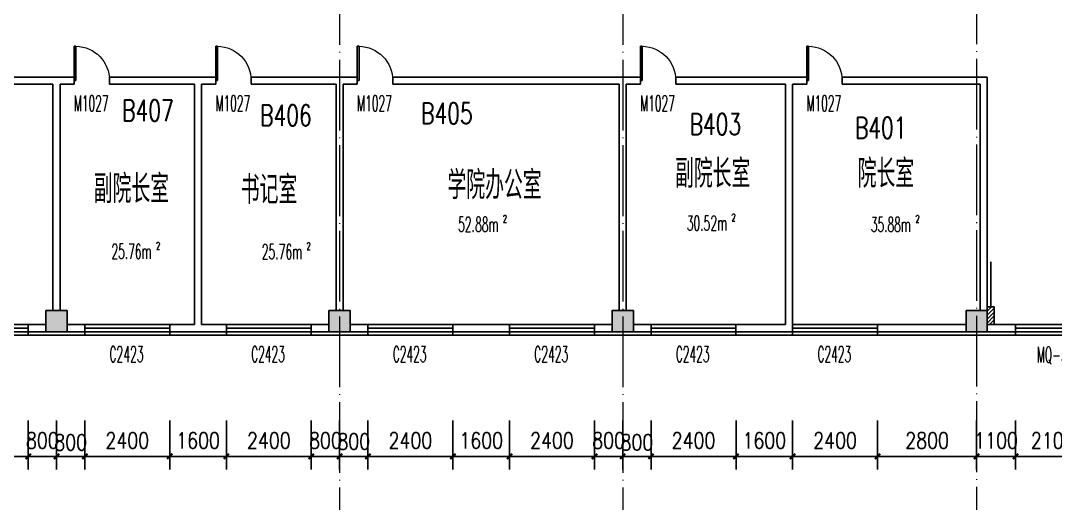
# Model space of a CAD drawing. Extents: x 1417642 to 3570900, y 124798 to 1191112.
# Drawn here: x 1547999 to 1577234, y 302065 to 315712 of the extents above; entities that cross this region are included whole.
import ezdxf

# ---------------------------------------------------------------- set-up
doc = ezdxf.new("R2010")
doc.units = 0
doc.header["$LTSCALE"] = 1000
doc.header["$MEASUREMENT"] = 0
doc.linetypes.add('DOTE', pattern=[2.42, 2, -0.2, 0.02, -0.2])
doc.layers.get('0').update_dxf_attribs({"linetype": 'CONTINUOUS'})
doc.layers.get('Defpoints').update_dxf_attribs({"linetype": 'CONTINUOUS'})
for name, color, linetype in [('colu', 2, 'CONTINUOUS'), ('COLUMN', 9, 'CONTINUOUS'), ('DOTE', 1, 'DOTE'), ('PUB_DIM', 3, 'CONTINUOUS'), ('PUB_HATCH', 8, 'CONTINUOUS'), ('PUB_TEXT', 40, 'CONTINUOUS'), ('SPACE', 7, 'CONTINUOUS'), ('STAIR', 2, 'CONTINUOUS'), ('SURFACE', 6, 'CONTINUOUS'), ('tiaozheng', 20, 'CONTINUOUS'), ('WALL', 4, 'CONTINUOUS'), ('WINDOW', 2, 'CONTINUOUS'), ('WINDOW_TEXT', 7, 'CONTINUOUS'), ('填充', 252, 'CONTINUOUS'), ('柱填充', 8, 'CONTINUOUS')]:
    doc.layers.add(name, color=color, linetype=linetype)
doc.styles.add('_TCH_SPACE', font='ROMANS', dxfattribs={"width": 0.7, "height": 5, "bigfont": 'Z'})
doc.styles.add('_TCH_WINDOW', font='ROMANS.shx', dxfattribs={"width": 0.7, "height": 400, "bigfont": 'Z.shx'})
doc.styles.add('DIM_FONT', font='SIMPLEX.shx', dxfattribs={"width": 0.8})
doc.styles.add('Z', font='ROMANS', dxfattribs={"width": 0.7, "bigfont": 'Z'})
doc.dimstyles.new('DIMN150', dxfattribs={"dimscale": 1.5, "dimtxt": 300, "dimasz": 100, "dimexe": 250, "dimexo": 300, "dimgap": 150, "dimtad": 1, "dimdec": 0, "dimzin": 0, "dimdsep": 46, "dimtxsty": 'DIM_FONT', "dimblk": 'ARCHTICK', "dimcen": 0.09, "dimdle": 1.5, "dimclrt": 7, "dimazin": 2, "dimtfac": 1, "dimtdec": 0, "dimtix": 1, "dimtmove": 2, "dimatfit": 3, "dimldrblk": 'ARCHTICK', "dimfxl": 1, "dimtolj": 1, "dimtzin": 0, "dimarcsym": 0})

# ---------------------------------------------------------------- blocks, each defined once
blk = doc.blocks.new('i89')
at = {"layer": '柱填充'}
h = blk.add_hatch(color=256, dxfattribs=at)
h.paths.add_polyline_path([(1555333, 501498), (1555333, 502098), (1554733, 502098), (1554733, 501498)])
h.paths.add_polyline_path([(1525733, 501498), (1525733, 502098), (1525133, 502098), (1525133, 501498)])
h.paths.add_polyline_path([(1517733, 501498), (1517733, 502098), (1517133, 502098), (1517133, 501498)])
h.paths.add_polyline_path([(1509733, 501498), (1509733, 502098), (1509133, 502098), (1509133, 501498)])
h.paths.add_polyline_path([(1501733, 501498), (1501733, 502098), (1501133, 502098), (1501133, 501498)])
h.paths.add_polyline_path([(1498133, 501498), (1498133, 502098), (1497533, 502098), (1497533, 501498)])
h.paths.add_polyline_path([(1498133, 529448), (1498133, 530148), (1497433, 530148), (1497433, 529448)])
h.paths.add_polyline_path([(1498133, 537448), (1498133, 538148), (1497433, 538148), (1497433, 537448)])
h.paths.add_polyline_path([(1541783, 545398), (1541783, 546098), (1541083, 546098), (1541083, 545398)])
h.paths.add_polyline_path([(1565333, 559098), (1565333, 559698), (1564733, 559698), (1564733, 559098)])
h.paths.add_polyline_path([(1565383, 549098), (1565383, 549798), (1564683, 549798), (1564683, 549098)])
h.paths.add_polyline_path([(1565333, 545498), (1565333, 546098), (1564733, 546098), (1564733, 545498)])
h.paths.add_polyline_path([(1565383, 538098), (1564683, 538098), (1564683, 537498), (1565383, 537498)])
h.paths.add_polyline_path([(1565333, 529498), (1565333, 530098), (1564733, 530098), (1564733, 529498)])
h.paths.add_polyline_path([(1565333, 519498), (1565333, 520098), (1564733, 520098), (1564733, 519498)])
h.paths.add_polyline_path([(1565333, 511498), (1565333, 512098), (1564733, 512098), (1564733, 511498)])
h.paths.add_polyline_path([(1565333, 501498), (1565333, 502098), (1564733, 502098), (1564733, 501498)])
h.paths.add_polyline_path([(1555333, 559098), (1555333, 559698), (1554733, 559698), (1554733, 559098)])
h.paths.add_polyline_path([(1555333, 549098), (1555333, 549698), (1554733, 549698), (1554733, 549098)])
h.paths.add_polyline_path([(1555333, 545498), (1555333, 546098), (1554733, 546098), (1554733, 545498)])
h.paths.add_polyline_path([(1555333, 537498), (1555333, 538098), (1554733, 538098), (1554733, 537498)])
h.paths.add_polyline_path([(1555433, 529448), (1555433, 530148), (1554733, 530148), (1554733, 529448)])
h.paths.add_polyline_path([(1555433, 519448), (1555433, 520148), (1554733, 520148), (1554733, 519448)])
h.paths.add_polyline_path([(1555433, 511498), (1555433, 512198), (1554733, 512198), (1554733, 511498)])
h.paths.add_polyline_path([(1551733, 557298), (1551733, 557898), (1551133, 557898), (1551133, 557298)])
h.paths.add_polyline_path([(1551783, 549098), (1551783, 549798), (1551083, 549798), (1551083, 549098)])
h.paths.add_polyline_path([(1551733, 545498), (1551733, 546098), (1551133, 546098), (1551133, 545498)])
h.paths.add_polyline_path([(1551733, 537498), (1551733, 538098), (1551133, 538098), (1551133, 537498)])
h.paths.add_polyline_path([(1551733, 529498), (1551733, 530098), (1551133, 530098), (1551133, 529498)])
h.paths.add_polyline_path([(1551733, 519498), (1551733, 520098), (1551133, 520098), (1551133, 519498)])
h.paths.add_polyline_path([(1551783, 511498), (1551783, 512198), (1551083, 512198), (1551083, 511498)])
h.paths.add_polyline_path([(1551733, 501498), (1551733, 502098), (1551133, 502098), (1551133, 501498)])
h.paths.add_polyline_path([(1541733, 559098), (1541733, 559698), (1541133, 559698), (1541133, 559098)])
h.paths.add_polyline_path([(1541733, 557298), (1541733, 557898), (1541133, 557898), (1541133, 557298)])
h.paths.add_polyline_path([(1541783, 549098), (1541783, 549798), (1541083, 549798), (1541083, 549098)])
h.paths.add_polyline_path([(1541733, 537498), (1541733, 538298), (1541133, 538298), (1541133, 537498)])
h.paths.add_polyline_path([(1541733, 519298), (1541733, 520098), (1541133, 520098), (1541133, 519298)])
h.paths.add_polyline_path([(1541833, 511498), (1541833, 512298), (1541033, 512298), (1541033, 511498)])
h.paths.add_polyline_path([(1541733, 501498), (1541733, 502098), (1541133, 502098), (1541133, 501498)])
h.paths.add_polyline_path([(1533733, 559098), (1533733, 559698), (1533133, 559698), (1533133, 559098)])
h.paths.add_polyline_path([(1533783, 549098), (1533783, 549798), (1533083, 549798), (1533083, 549098)])
h.paths.add_polyline_path([(1533733, 545498), (1533733, 546098), (1533133, 546098), (1533133, 545498)])
h.paths.add_polyline_path([(1533733, 537498), (1533733, 538298), (1533133, 538298), (1533133, 537498)])
h.paths.add_polyline_path([(1533733, 519298), (1533733, 520098), (1533133, 520098), (1533133, 519298)])
h.paths.add_polyline_path([(1533833, 511498), (1533833, 512298), (1533033, 512298), (1533033, 511498)])
h.paths.add_polyline_path([(1533733, 501498), (1533733, 502098), (1533133, 502098), (1533133, 501498)])
h.paths.add_polyline_path([(1525733, 559098), (1525733, 559698), (1525133, 559698), (1525133, 559098)])
h.paths.add_polyline_path([(1525783, 549098), (1525783, 549798), (1525083, 549798), (1525083, 549098)])
h.paths.add_polyline_path([(1525733, 545498), (1525733, 546098), (1525133, 546098), (1525133, 545498)])
h.paths.add_polyline_path([(1525733, 537498), (1525733, 538298), (1525133, 538298), (1525133, 537498)])
h.paths.add_polyline_path([(1525733, 519298), (1525733, 520098), (1525133, 520098), (1525133, 519298)])
h.paths.add_polyline_path([(1525833, 511498), (1525833, 512298), (1525033, 512298), (1525033, 511498)])
h.paths.add_polyline_path([(1517733, 559098), (1517733, 559698), (1517133, 559698), (1517133, 559098)])
h.paths.add_polyline_path([(1517783, 549098), (1517783, 549798), (1517083, 549798), (1517083, 549098)])
h.paths.add_polyline_path([(1517733, 545498), (1517733, 546098), (1517133, 546098), (1517133, 545498)])
h.paths.add_polyline_path([(1517733, 537498), (1517733, 538298), (1517133, 538298), (1517133, 537498)])
h.paths.add_polyline_path([(1517733, 519298), (1517733, 520098), (1517133, 520098), (1517133, 519298)])
h.paths.add_polyline_path([(1517833, 511498), (1517833, 512298), (1517033, 512298), (1517033, 511498)])
h.paths.add_polyline_path([(1509733, 559098), (1509733, 559698), (1509133, 559698), (1509133, 559098)])
h.paths.add_polyline_path([(1509783, 549098), (1509783, 549798), (1509083, 549798), (1509083, 549098)])
h.paths.add_polyline_path([(1509733, 545498), (1509733, 546098), (1509133, 546098), (1509133, 545498)])
h.paths.add_polyline_path([(1509733, 537498), (1509733, 538298), (1509133, 538298), (1509133, 537498)])
h.paths.add_polyline_path([(1509733, 519298), (1509733, 520098), (1509133, 520098), (1509133, 519298)])
h.paths.add_polyline_path([(1509833, 511498), (1509833, 512298), (1509033, 512298), (1509033, 511498)])
h.paths.add_polyline_path([(1509733, 480798), (1509733, 481398), (1509133, 481398), (1509133, 480798)])
h.paths.add_polyline_path([(1501733, 559098), (1501733, 559698), (1501133, 559698), (1501133, 559098)])
h.paths.add_polyline_path([(1501733, 549098), (1501733, 549698), (1501133, 549698), (1501133, 549098)])
h.paths.add_polyline_path([(1501733, 545498), (1501733, 546098), (1501133, 546098), (1501133, 545498)])
h.paths.add_polyline_path([(1501733, 537498), (1501733, 538098), (1501133, 538098), (1501133, 537498)])
h.paths.add_polyline_path([(1501733, 529498), (1501733, 530098), (1501133, 530098), (1501133, 529498)])
h.paths.add_polyline_path([(1501733, 519498), (1501733, 520098), (1501133, 520098), (1501133, 519498)])
h.paths.add_polyline_path([(1501833, 511498), (1501833, 512198), (1501133, 512198), (1501133, 511498)])
h.paths.add_polyline_path([(1501733, 480798), (1501733, 481398), (1501133, 481398), (1501133, 480798)])
h.paths.add_polyline_path([(1498133, 559098), (1498133, 559698), (1497533, 559698), (1497533, 559098)])
h.paths.add_polyline_path([(1498183, 549098), (1498183, 549798), (1497483, 549798), (1497483, 549098)])
h.paths.add_polyline_path([(1498133, 545498), (1498133, 546098), (1497533, 546098), (1497533, 545498)])
h.paths.add_polyline_path([(1498133, 519448), (1498133, 520148), (1497433, 520148), (1497433, 519448)])
h.paths.add_polyline_path([(1498133, 511448), (1498133, 512148), (1497433, 512148), (1497433, 511448)])
h.paths.add_polyline_path([(1498133, 480798), (1498133, 481398), (1497533, 481398), (1497533, 480798)])
h.paths.add_polyline_path([(1488133, 559098), (1488133, 559698), (1487533, 559698), (1487533, 559098)])
h.paths.add_polyline_path([(1488233, 549098), (1488233, 549798), (1487533, 549798), (1487533, 549098)])
h.paths.add_polyline_path([(1488133, 545498), (1488133, 546098), (1487533, 546098), (1487533, 545498)])
h.paths.add_polyline_path([(1488133, 537498), (1488133, 538098), (1487533, 538098), (1487533, 537498)])
h.paths.add_polyline_path([(1488133, 529498), (1488133, 530098), (1487533, 530098), (1487533, 529498)])
h.paths.add_polyline_path([(1488133, 519498), (1488133, 520098), (1487533, 520098), (1487533, 519498)])
h.paths.add_polyline_path([(1488133, 511498), (1488133, 512098), (1487533, 512098), (1487533, 511498)])
h.paths.add_polyline_path([(1488133, 501498), (1488133, 502098), (1487533, 502098), (1487533, 501498)])
h.paths.add_polyline_path([(1488133, 480798), (1488133, 481398), (1487533, 481398), (1487533, 480798)])
h.paths.add_polyline_path([(1498133, 484398), (1498133, 485198), (1497433, 485198), (1497433, 484398)])
h.paths.add_polyline_path([(1498134, 496298), (1498134, 497098), (1497433, 497098), (1497433, 496298)])
h.paths.add_polyline_path([(1487533, 497098), (1487533, 496298), (1488233, 496298), (1488233, 497098)])
h.paths.add_polyline_path([(1487533, 485198), (1487533, 484398), (1488233, 484398), (1488233, 485198)])
h.paths.add_polyline_path([(1509733, 496298), (1509733, 497098), (1509033, 497098), (1509033, 496298)])
h.paths.add_polyline_path([(1509733, 484398), (1509733, 485198), (1509033, 485198), (1509033, 484398)])
at = {"layer": 'colu'}
for points in [[(1525733, 501498), (1525733, 502098), (1525133, 502098), (1525133, 501498)], [(1533733, 501498), (1533733, 502098), (1533133, 502098), (1533133, 501498)], [(1541733, 501498), (1541733, 502098), (1541133, 502098), (1541133, 501498)], [(1551733, 501498), (1551733, 502098), (1551133, 502098), (1551133, 501498)]]:
    blk.add_lwpolyline(points, close=True, dxfattribs=at)
blk = doc.blocks.new('_ArchTick')
at = {"color": 0, "linetype": 'ByBlock', "const_width": 0.4}
blk.add_lwpolyline([(-0.5, -0.5), (0.5, 0.5)], dxfattribs=at)
blk = doc.blocks.new('*D1471')
at = {"layer": 'Defpoints', "color": 0}
for p in [(1545810, 304854), (1548210, 304854), (1548210, 303392)]:
    blk.add_point(p, dxfattribs=at)
at = {"layer": 'PUB_DIM', "color": 0, "lineweight": -2}
for p, q in [((1545810, 304404), (1545810, 303017)), ((1548210, 304404), (1548210, 303017)), ((1545808, 303392), (1548213, 303392))]:
    blk.add_line(p, q, dxfattribs=at)
at = {"layer": 'PUB_DIM', "color": 0, "lineweight": -2, "xscale": 150, "yscale": 150, "zscale": 150, "rotation": 180}
blk.add_blockref('_ArchTick', (1545810, 303392), dxfattribs=at)
at = {"layer": 'PUB_DIM', "color": 0, "lineweight": -2, "xscale": 150, "yscale": 150, "zscale": 150}
blk.add_blockref('_ArchTick', (1548210, 303392), dxfattribs=at)
at = {"layer": 'PUB_DIM', "color": 7, "insert": (1547010, 303842), "char_height": 450, "attachment_point": 5, "style": 'DIM_FONT'}
blk.add_mtext('\\A1;2400', dxfattribs=at)
blk = doc.blocks.new('*D1472')
at = {"layer": 'Defpoints', "color": 0}
for p in [(1548210, 304854), (1549010, 304854), (1549010, 303392)]:
    blk.add_point(p, dxfattribs=at)
at = {"layer": 'PUB_DIM', "color": 0, "lineweight": -2}
for p, q in [((1548210, 304404), (1548210, 303017)), ((1549010, 304404), (1549010, 303017)), ((1548210, 303392), (1548060, 303392)), ((1548210, 303392), (1549010, 303392)), ((1549010, 303392), (1549160, 303392))]:
    blk.add_line(p, q, dxfattribs=at)
at = {"layer": 'PUB_DIM', "color": 0, "lineweight": -2, "xscale": 150, "yscale": 150, "zscale": 150}
blk.add_blockref('_ArchTick', (1548210, 303392), dxfattribs=at)
at = {"layer": 'PUB_DIM', "color": 0, "lineweight": -2, "xscale": 150, "yscale": 150, "zscale": 150, "rotation": 180}
blk.add_blockref('_ArchTick', (1549010, 303392), dxfattribs=at)
at = {"layer": 'PUB_DIM', "color": 7, "insert": (1548610, 303842), "char_height": 450, "attachment_point": 5, "style": 'DIM_FONT'}
blk.add_mtext('\\A1;800', dxfattribs=at)
blk = doc.blocks.new('*D1473')
at = {"layer": 'Defpoints', "color": 0}
for p in [(1549010, 304854), (1549811, 304854), (1549811, 303392)]:
    blk.add_point(p, dxfattribs=at)
at = {"layer": 'PUB_DIM', "color": 0, "lineweight": -2}
for p, q in [((1549010, 304404), (1549010, 303017)), ((1549811, 304404), (1549811, 303017)), ((1549008, 303392), (1549813, 303392))]:
    blk.add_line(p, q, dxfattribs=at)
at = {"layer": 'PUB_DIM', "color": 0, "lineweight": -2, "xscale": 150, "yscale": 150, "zscale": 150, "rotation": 180}
blk.add_blockref('_ArchTick', (1549010, 303392), dxfattribs=at)
at = {"layer": 'PUB_DIM', "color": 0, "lineweight": -2, "xscale": 150, "yscale": 150, "zscale": 150}
blk.add_blockref('_ArchTick', (1549811, 303392), dxfattribs=at)
at = {"layer": 'PUB_DIM', "color": 7, "insert": (1549411, 303788), "char_height": 450, "attachment_point": 5, "style": 'DIM_FONT'}
blk.add_mtext('\\A1;800', dxfattribs=at)
blk = doc.blocks.new('*D1474')
at = {"layer": 'Defpoints', "color": 0}
for p in [(1549811, 304854), (1552211, 304854), (1552211, 303392)]:
    blk.add_point(p, dxfattribs=at)
at = {"layer": 'PUB_DIM', "color": 0, "lineweight": -2}
for p, q in [((1549811, 304404), (1549811, 303017)), ((1552211, 304404), (1552211, 303017)), ((1549808, 303392), (1552213, 303392))]:
    blk.add_line(p, q, dxfattribs=at)
at = {"layer": 'PUB_DIM', "color": 0, "lineweight": -2, "xscale": 150, "yscale": 150, "zscale": 150, "rotation": 180}
blk.add_blockref('_ArchTick', (1549811, 303392), dxfattribs=at)
at = {"layer": 'PUB_DIM', "color": 0, "lineweight": -2, "xscale": 150, "yscale": 150, "zscale": 150}
blk.add_blockref('_ArchTick', (1552211, 303392), dxfattribs=at)
at = {"layer": 'PUB_DIM', "color": 7, "insert": (1551011, 303842), "char_height": 450, "attachment_point": 5, "style": 'DIM_FONT'}
blk.add_mtext('\\A1;2400', dxfattribs=at)
blk = doc.blocks.new('*D1475')
at = {"layer": 'Defpoints', "color": 0}
for p in [(1552211, 304854), (1553811, 304854), (1553811, 303392)]:
    blk.add_point(p, dxfattribs=at)
at = {"layer": 'PUB_DIM', "color": 0, "lineweight": -2}
for p, q in [((1552211, 304404), (1552211, 303017)), ((1553811, 304404), (1553811, 303017)), ((1552211, 303392), (1552061, 303392)), ((1552211, 303392), (1553811, 303392)), ((1553811, 303392), (1553961, 303392))]:
    blk.add_line(p, q, dxfattribs=at)
at = {"layer": 'PUB_DIM', "color": 0, "lineweight": -2, "xscale": 150, "yscale": 150, "zscale": 150}
blk.add_blockref('_ArchTick', (1552211, 303392), dxfattribs=at)
at = {"layer": 'PUB_DIM', "color": 0, "lineweight": -2, "xscale": 150, "yscale": 150, "zscale": 150, "rotation": 180}
blk.add_blockref('_ArchTick', (1553811, 303392), dxfattribs=at)
at = {"layer": 'PUB_DIM', "color": 7, "insert": (1553011, 303842), "char_height": 450, "attachment_point": 5, "style": 'DIM_FONT'}
blk.add_mtext('\\A1;1600', dxfattribs=at)
blk = doc.blocks.new('*D1476')
at = {"layer": 'Defpoints', "color": 0}
for p in [(1553811, 304854), (1556211, 304854), (1556211, 303392)]:
    blk.add_point(p, dxfattribs=at)
at = {"layer": 'PUB_DIM', "color": 0, "lineweight": -2}
for p, q in [((1553811, 304404), (1553811, 303017)), ((1556211, 304404), (1556211, 303017)), ((1553808, 303392), (1556213, 303392))]:
    blk.add_line(p, q, dxfattribs=at)
at = {"layer": 'PUB_DIM', "color": 0, "lineweight": -2, "xscale": 150, "yscale": 150, "zscale": 150, "rotation": 180}
blk.add_blockref('_ArchTick', (1553811, 303392), dxfattribs=at)
at = {"layer": 'PUB_DIM', "color": 0, "lineweight": -2, "xscale": 150, "yscale": 150, "zscale": 150}
blk.add_blockref('_ArchTick', (1556211, 303392), dxfattribs=at)
at = {"layer": 'PUB_DIM', "color": 7, "insert": (1555011, 303842), "char_height": 450, "attachment_point": 5, "style": 'DIM_FONT'}
blk.add_mtext('\\A1;2400', dxfattribs=at)
blk = doc.blocks.new('*D1477')
at = {"layer": 'Defpoints', "color": 0}
for p in [(1556211, 304854), (1557010, 304854), (1557010, 303392)]:
    blk.add_point(p, dxfattribs=at)
at = {"layer": 'PUB_DIM', "color": 0, "lineweight": -2}
for p, q in [((1556211, 304404), (1556211, 303017)), ((1557010, 304404), (1557010, 303017)), ((1556211, 303392), (1556061, 303392)), ((1556211, 303392), (1557010, 303392)), ((1557010, 303392), (1557160, 303392))]:
    blk.add_line(p, q, dxfattribs=at)
at = {"layer": 'PUB_DIM', "color": 0, "lineweight": -2, "xscale": 150, "yscale": 150, "zscale": 150}
blk.add_blockref('_ArchTick', (1556211, 303392), dxfattribs=at)
at = {"layer": 'PUB_DIM', "color": 0, "lineweight": -2, "xscale": 150, "yscale": 150, "zscale": 150, "rotation": 180}
blk.add_blockref('_ArchTick', (1557010, 303392), dxfattribs=at)
at = {"layer": 'PUB_DIM', "color": 7, "insert": (1556611, 303842), "char_height": 450, "attachment_point": 5, "style": 'DIM_FONT'}
blk.add_mtext('\\A1;800', dxfattribs=at)
blk = doc.blocks.new('*D1478')
at = {"layer": 'Defpoints', "color": 0}
for p in [(1557010, 304854), (1557811, 304854), (1557811, 303392)]:
    blk.add_point(p, dxfattribs=at)
at = {"layer": 'PUB_DIM', "color": 0, "lineweight": -2}
for p, q in [((1557010, 304404), (1557010, 303017)), ((1557811, 304404), (1557811, 303017)), ((1557008, 303392), (1557813, 303392))]:
    blk.add_line(p, q, dxfattribs=at)
at = {"layer": 'PUB_DIM', "color": 0, "lineweight": -2, "xscale": 150, "yscale": 150, "zscale": 150, "rotation": 180}
blk.add_blockref('_ArchTick', (1557010, 303392), dxfattribs=at)
at = {"layer": 'PUB_DIM', "color": 0, "lineweight": -2, "xscale": 150, "yscale": 150, "zscale": 150}
blk.add_blockref('_ArchTick', (1557811, 303392), dxfattribs=at)
at = {"layer": 'PUB_DIM', "color": 7, "insert": (1557411, 303813), "char_height": 450, "attachment_point": 5, "style": 'DIM_FONT'}
blk.add_mtext('\\A1;800', dxfattribs=at)
blk = doc.blocks.new('*D1479')
at = {"layer": 'Defpoints', "color": 0}
for p in [(1557811, 304854), (1560211, 304854), (1560211, 303392)]:
    blk.add_point(p, dxfattribs=at)
at = {"layer": 'PUB_DIM', "color": 0, "lineweight": -2}
for p, q in [((1557811, 304404), (1557811, 303017)), ((1560211, 304404), (1560211, 303017)), ((1557808, 303392), (1560213, 303392))]:
    blk.add_line(p, q, dxfattribs=at)
at = {"layer": 'PUB_DIM', "color": 0, "lineweight": -2, "xscale": 150, "yscale": 150, "zscale": 150, "rotation": 180}
blk.add_blockref('_ArchTick', (1557811, 303392), dxfattribs=at)
at = {"layer": 'PUB_DIM', "color": 0, "lineweight": -2, "xscale": 150, "yscale": 150, "zscale": 150}
blk.add_blockref('_ArchTick', (1560211, 303392), dxfattribs=at)
at = {"layer": 'PUB_DIM', "color": 7, "insert": (1559011, 303842), "char_height": 450, "attachment_point": 5, "style": 'DIM_FONT'}
blk.add_mtext('\\A1;2400', dxfattribs=at)
blk = doc.blocks.new('*D1480')
at = {"layer": 'Defpoints', "color": 0}
for p in [(1560211, 304854), (1561811, 304854), (1561811, 303392)]:
    blk.add_point(p, dxfattribs=at)
at = {"layer": 'PUB_DIM', "color": 0, "lineweight": -2}
for p, q in [((1560211, 304404), (1560211, 303017)), ((1561811, 304404), (1561811, 303017)), ((1560211, 303392), (1560061, 303392)), ((1560211, 303392), (1561811, 303392)), ((1561811, 303392), (1561961, 303392))]:
    blk.add_line(p, q, dxfattribs=at)
at = {"layer": 'PUB_DIM', "color": 0, "lineweight": -2, "xscale": 150, "yscale": 150, "zscale": 150}
blk.add_blockref('_ArchTick', (1560211, 303392), dxfattribs=at)
at = {"layer": 'PUB_DIM', "color": 0, "lineweight": -2, "xscale": 150, "yscale": 150, "zscale": 150, "rotation": 180}
blk.add_blockref('_ArchTick', (1561811, 303392), dxfattribs=at)
at = {"layer": 'PUB_DIM', "color": 7, "insert": (1561011, 303842), "char_height": 450, "attachment_point": 5, "style": 'DIM_FONT'}
blk.add_mtext('\\A1;1600', dxfattribs=at)
blk = doc.blocks.new('*D1481')
at = {"layer": 'Defpoints', "color": 0}
for p in [(1561811, 304854), (1564211, 304854), (1564211, 303392)]:
    blk.add_point(p, dxfattribs=at)
at = {"layer": 'PUB_DIM', "color": 0, "lineweight": -2}
for p, q in [((1561811, 304404), (1561811, 303017)), ((1564211, 304404), (1564211, 303017)), ((1561808, 303392), (1564213, 303392))]:
    blk.add_line(p, q, dxfattribs=at)
at = {"layer": 'PUB_DIM', "color": 0, "lineweight": -2, "xscale": 150, "yscale": 150, "zscale": 150, "rotation": 180}
blk.add_blockref('_ArchTick', (1561811, 303392), dxfattribs=at)
at = {"layer": 'PUB_DIM', "color": 0, "lineweight": -2, "xscale": 150, "yscale": 150, "zscale": 150}
blk.add_blockref('_ArchTick', (1564211, 303392), dxfattribs=at)
at = {"layer": 'PUB_DIM', "color": 7, "insert": (1563011, 303842), "char_height": 450, "attachment_point": 5, "style": 'DIM_FONT'}
blk.add_mtext('\\A1;2400', dxfattribs=at)
blk = doc.blocks.new('*D1482')
at = {"layer": 'Defpoints', "color": 0}
for p in [(1564211, 304854), (1565010, 304854), (1565010, 303392)]:
    blk.add_point(p, dxfattribs=at)
at = {"layer": 'PUB_DIM', "color": 0, "lineweight": -2}
for p, q in [((1564211, 304404), (1564211, 303017)), ((1565010, 304404), (1565010, 303017)), ((1564211, 303392), (1564061, 303392)), ((1564211, 303392), (1565010, 303392)), ((1565010, 303392), (1565160, 303392))]:
    blk.add_line(p, q, dxfattribs=at)
at = {"layer": 'PUB_DIM', "color": 0, "lineweight": -2, "xscale": 150, "yscale": 150, "zscale": 150}
blk.add_blockref('_ArchTick', (1564211, 303392), dxfattribs=at)
at = {"layer": 'PUB_DIM', "color": 0, "lineweight": -2, "xscale": 150, "yscale": 150, "zscale": 150, "rotation": 180}
blk.add_blockref('_ArchTick', (1565010, 303392), dxfattribs=at)
at = {"layer": 'PUB_DIM', "color": 7, "insert": (1564611, 303842), "char_height": 450, "attachment_point": 5, "style": 'DIM_FONT'}
blk.add_mtext('\\A1;800', dxfattribs=at)
blk = doc.blocks.new('*D1483')
at = {"layer": 'Defpoints', "color": 0}
for p in [(1565010, 304854), (1565811, 304854), (1565811, 303392)]:
    blk.add_point(p, dxfattribs=at)
at = {"layer": 'PUB_DIM', "color": 0, "lineweight": -2}
for p, q in [((1565010, 304404), (1565010, 303017)), ((1565811, 304404), (1565811, 303017)), ((1565008, 303392), (1565813, 303392))]:
    blk.add_line(p, q, dxfattribs=at)
at = {"layer": 'PUB_DIM', "color": 0, "lineweight": -2, "xscale": 150, "yscale": 150, "zscale": 150, "rotation": 180}
blk.add_blockref('_ArchTick', (1565010, 303392), dxfattribs=at)
at = {"layer": 'PUB_DIM', "color": 0, "lineweight": -2, "xscale": 150, "yscale": 150, "zscale": 150}
blk.add_blockref('_ArchTick', (1565811, 303392), dxfattribs=at)
at = {"layer": 'PUB_DIM', "color": 7, "insert": (1565411, 303790), "char_height": 450, "attachment_point": 5, "style": 'DIM_FONT'}
blk.add_mtext('\\A1;800', dxfattribs=at)
blk = doc.blocks.new('*D1484')
at = {"layer": 'Defpoints', "color": 0}
for p in [(1565811, 304854), (1568211, 304854), (1568211, 303392)]:
    blk.add_point(p, dxfattribs=at)
at = {"layer": 'PUB_DIM', "color": 0, "lineweight": -2}
for p, q in [((1565811, 304404), (1565811, 303017)), ((1568211, 304404), (1568211, 303017)), ((1565808, 303392), (1568213, 303392))]:
    blk.add_line(p, q, dxfattribs=at)
at = {"layer": 'PUB_DIM', "color": 0, "lineweight": -2, "xscale": 150, "yscale": 150, "zscale": 150, "rotation": 180}
blk.add_blockref('_ArchTick', (1565811, 303392), dxfattribs=at)
at = {"layer": 'PUB_DIM', "color": 0, "lineweight": -2, "xscale": 150, "yscale": 150, "zscale": 150}
blk.add_blockref('_ArchTick', (1568211, 303392), dxfattribs=at)
at = {"layer": 'PUB_DIM', "color": 7, "insert": (1567011, 303842), "char_height": 450, "attachment_point": 5, "style": 'DIM_FONT'}
blk.add_mtext('\\A1;2400', dxfattribs=at)
blk = doc.blocks.new('*D1485')
at = {"layer": 'Defpoints', "color": 0}
for p in [(1568211, 304854), (1569811, 304854), (1569811, 303392)]:
    blk.add_point(p, dxfattribs=at)
at = {"layer": 'PUB_DIM', "color": 0, "lineweight": -2}
for p, q in [((1568211, 304404), (1568211, 303017)), ((1569811, 304404), (1569811, 303017)), ((1568211, 303392), (1568061, 303392)), ((1568211, 303392), (1569811, 303392)), ((1569811, 303392), (1569961, 303392))]:
    blk.add_line(p, q, dxfattribs=at)
at = {"layer": 'PUB_DIM', "color": 0, "lineweight": -2, "xscale": 150, "yscale": 150, "zscale": 150}
blk.add_blockref('_ArchTick', (1568211, 303392), dxfattribs=at)
at = {"layer": 'PUB_DIM', "color": 0, "lineweight": -2, "xscale": 150, "yscale": 150, "zscale": 150, "rotation": 180}
blk.add_blockref('_ArchTick', (1569811, 303392), dxfattribs=at)
at = {"layer": 'PUB_DIM', "color": 7, "insert": (1569011, 303842), "char_height": 450, "attachment_point": 5, "style": 'DIM_FONT'}
blk.add_mtext('\\A1;1600', dxfattribs=at)
blk = doc.blocks.new('*D1486')
at = {"layer": 'Defpoints', "color": 0}
for p in [(1569811, 304854), (1572211, 304854), (1572211, 303392)]:
    blk.add_point(p, dxfattribs=at)
at = {"layer": 'PUB_DIM', "color": 0, "lineweight": -2}
for p, q in [((1569811, 304404), (1569811, 303017)), ((1572211, 304404), (1572211, 303017)), ((1569808, 303392), (1572213, 303392))]:
    blk.add_line(p, q, dxfattribs=at)
at = {"layer": 'PUB_DIM', "color": 0, "lineweight": -2, "xscale": 150, "yscale": 150, "zscale": 150, "rotation": 180}
blk.add_blockref('_ArchTick', (1569811, 303392), dxfattribs=at)
at = {"layer": 'PUB_DIM', "color": 0, "lineweight": -2, "xscale": 150, "yscale": 150, "zscale": 150}
blk.add_blockref('_ArchTick', (1572211, 303392), dxfattribs=at)
at = {"layer": 'PUB_DIM', "color": 7, "insert": (1571011, 303842), "char_height": 450, "attachment_point": 5, "style": 'DIM_FONT'}
blk.add_mtext('\\A1;2400', dxfattribs=at)
blk = doc.blocks.new('*D1487')
at = {"layer": 'Defpoints', "color": 0}
for p in [(1572211, 304854), (1575010, 304854), (1575010, 303392)]:
    blk.add_point(p, dxfattribs=at)
at = {"layer": 'PUB_DIM', "color": 0, "lineweight": -2}
for p, q in [((1572211, 304404), (1572211, 303017)), ((1575010, 304404), (1575010, 303017)), ((1572208, 303392), (1575013, 303392))]:
    blk.add_line(p, q, dxfattribs=at)
at = {"layer": 'PUB_DIM', "color": 0, "lineweight": -2, "xscale": 150, "yscale": 150, "zscale": 150, "rotation": 180}
blk.add_blockref('_ArchTick', (1572211, 303392), dxfattribs=at)
at = {"layer": 'PUB_DIM', "color": 0, "lineweight": -2, "xscale": 150, "yscale": 150, "zscale": 150}
blk.add_blockref('_ArchTick', (1575010, 303392), dxfattribs=at)
at = {"layer": 'PUB_DIM', "color": 7, "insert": (1573611, 303842), "char_height": 450, "attachment_point": 5, "style": 'DIM_FONT'}
blk.add_mtext('\\A1;2800', dxfattribs=at)
blk = doc.blocks.new('*D1488')
at = {"layer": 'Defpoints', "color": 0}
for p in [(1575010, 304854), (1576110, 304854), (1576110, 303392)]:
    blk.add_point(p, dxfattribs=at)
at = {"layer": 'PUB_DIM', "color": 0, "lineweight": -2}
for p, q in [((1575010, 304404), (1575010, 303017)), ((1576110, 304404), (1576110, 303017)), ((1575010, 303392), (1574860, 303392)), ((1575010, 303392), (1576110, 303392)), ((1576110, 303392), (1576260, 303392))]:
    blk.add_line(p, q, dxfattribs=at)
at = {"layer": 'PUB_DIM', "color": 0, "lineweight": -2, "xscale": 150, "yscale": 150, "zscale": 150}
blk.add_blockref('_ArchTick', (1575010, 303392), dxfattribs=at)
at = {"layer": 'PUB_DIM', "color": 0, "lineweight": -2, "xscale": 150, "yscale": 150, "zscale": 150, "rotation": 180}
blk.add_blockref('_ArchTick', (1576110, 303392), dxfattribs=at)
at = {"layer": 'PUB_DIM', "color": 7, "insert": (1575560, 303842), "char_height": 450, "attachment_point": 5, "style": 'DIM_FONT'}
blk.add_mtext('\\A1;1100', dxfattribs=at)
blk = doc.blocks.new('*D1489')
at = {"layer": 'Defpoints', "color": 0}
for p in [(1576110, 304854), (1578210, 304854), (1578210, 303392)]:
    blk.add_point(p, dxfattribs=at)
at = {"layer": 'PUB_DIM', "color": 0, "lineweight": -2}
for p, q in [((1576110, 304404), (1576110, 303017)), ((1578210, 304404), (1578210, 303017)), ((1576108, 303392), (1578213, 303392))]:
    blk.add_line(p, q, dxfattribs=at)
at = {"layer": 'PUB_DIM', "color": 0, "lineweight": -2, "xscale": 150, "yscale": 150, "zscale": 150, "rotation": 180}
blk.add_blockref('_ArchTick', (1576110, 303392), dxfattribs=at)
at = {"layer": 'PUB_DIM', "color": 0, "lineweight": -2, "xscale": 150, "yscale": 150, "zscale": 150}
blk.add_blockref('_ArchTick', (1578210, 303392), dxfattribs=at)
at = {"layer": 'PUB_DIM', "color": 7, "insert": (1577160, 303842), "char_height": 450, "attachment_point": 5, "style": 'DIM_FONT'}
blk.add_mtext('\\A1;2100', dxfattribs=at)
blk = doc.blocks.new('_FZH')
blk.add_lwpolyline([(-0.5, -0.5), (0.5, -0.5), (0.5, 0.5), (-0.5, 0.5)], close=True)
at = {"layer": 'PUB_HATCH'}
blk.add_solid([(-0.5, -0.5), (0.5, -0.5), (-0.5, 0.5), (0.5, 0.5)], dxfattribs=at)
blk = doc.blocks.new('$DorLib2D$00000001')
for p, q in [((0.45, 0.975), (0.5, 0.975)), ((0.45, 0), (0.45, 0.975)), ((0.5, 0), (0.5, 0.975)), ((0.5, 0), (0.45, 0))]:
    blk.add_line(p, q)
at = {"lineweight": 13}
blk.add_arc((0.475, 0), 0.975, 91.4693, 180, dxfattribs=at)
blk = doc.blocks.new('$TCHSYS$WIN2D')
for p, q in [((-0.5, 0.5), (0.5, 0.5)), ((-0.5, 0.5), (-0.5, -0.5)), ((0.5, 0.5), (0.5, -0.5)), ((0.5, 0.167), (-0.5, 0.167)), ((0.5, -0.167), (-0.5, -0.167)), ((-0.5, -0.5), (0.5, -0.5))]:
    blk.add_line(p, q)

msp = doc.modelspace()

# ---------------------------------------------------------------- hatches: boundary and pattern name
at = {"layer": 'STAIR'}
h = msp.add_hatch(dxfattribs=at)
h.set_pattern_fill('ANSI31', color=256, scale=50)
h.set_pattern_definition([(45, (52239.72, -172739.825), (-56.1266008, 56.1266008), [])])
h.paths.add_polyline_path([(1575310.3, 307117.3), (1575510.3, 307117.3), (1575510.3, 307617.3), (1575310.3, 307617.3)])

# ---------------------------------------------------------------- linework, layer by layer
at = {"layer": 'DOTE', "lineweight": 0}
for points in [[(1557010.3, 370268.3), (1557010.3, 259645.1)], [(1565010.3, 370268.3), (1565010.3, 259645.1)], [(1575010.3, 370290.5), (1575010.3, 259645.1)]]:
    msp.add_lwpolyline(points, dxfattribs=at)
at = {"layer": 'STAIR'}
msp.add_line((1575410.3, 307617.3), (1575410.3, 308894.2), dxfattribs=at)
msp.add_lwpolyline([(1575310.3, 307117.3), (1575510.3, 307117.3), (1575510.3, 307617.3), (1575310.3, 307617.3), (1575310.3, 307117.3)], dxfattribs=at)
at = {"layer": 'SURFACE'}
for p, q in [((1548210.3, 306817), (1548210.3, 306917)), ((1549010.3, 306817), (1548210.3, 306817)), ((1552107.4, 306817), (1549010.3, 306817)), ((1553010.3, 306817), (1552110.3, 306817)), ((1553810.3, 306817), (1553010.3, 306817)), ((1553810.3, 306817), (1553810.3, 306917)), ((1556210.3, 306817), (1556210.3, 306917)), ((1557010.3, 306817), (1556210.3, 306817)), ((1557810.3, 306817), (1557010.3, 306817)), ((1557810.3, 306817), (1557810.3, 306917)), ((1560210.3, 306817), (1560210.3, 306917)), ((1561810.3, 306817), (1560210.3, 306817)), ((1561810.3, 306817), (1561810.3, 306917)), ((1564210.3, 306817), (1564210.3, 306917)), ((1565010.3, 306817), (1564210.3, 306817)), ((1565810.3, 306817), (1565010.3, 306817)), ((1565810.3, 306817), (1565810.3, 306917)), ((1568210.3, 306817), (1568210.3, 306917)), ((1569710.3, 306817), (1568210.3, 306817)), ((1569810.3, 306817), (1569710.3, 306817)), ((1569810.3, 306817), (1569810.3, 306917)), ((1572210.3, 306817), (1572210.3, 306917)), ((1575010.3, 306817), (1572210.3, 306817)), ((1576110.3, 306817), (1575010.3, 306817)), ((1576110.3, 306817), (1576110.3, 306917))]:
    msp.add_line(p, q, dxfattribs=at)
at = {"layer": 'WALL'}
for p, q in [((1549010.3, 314117), (1546510.5, 314117)), ((1549510.5, 314117), (1549010.3, 314117)), ((1549510.5, 313917), (1549510.5, 314117)), ((1553010.3, 314117), (1550510.5, 314117)), ((1550510.5, 314117), (1550510.5, 313917)), ((1553510.5, 314117), (1553010.3, 314117)), ((1553510.5, 313917), (1553510.5, 314117)), ((1557010.3, 314117), (1554510.5, 314117)), ((1554510.5, 314117), (1554510.5, 313917)), ((1557510.5, 314117), (1557010.3, 314117)), ((1557510.5, 313917), (1557510.5, 314117)), ((1565010.3, 314117), (1558510.5, 314117)), ((1558510.5, 314117), (1558510.5, 313917)), ((1565510.5, 314117), (1565010.3, 314117)), ((1565510.5, 313917), (1565510.5, 314117)), ((1569710.3, 314117), (1566510.5, 314117)), ((1566510.5, 314117), (1566510.5, 313917)), ((1570210.5, 314117), (1569710.3, 314117)), ((1570210.5, 313917), (1570210.5, 314117)), ((1575310.3, 314117), (1571210.5, 314117)), ((1571210.5, 314117), (1571210.5, 313917)), ((1575310.3, 307517), (1575310.3, 314117)), ((1546510.5, 313917), (1548910.3, 313917)), ((1548910.3, 307517), (1548910.3, 313917)), ((1549110.3, 307517), (1549110.3, 313917)), ((1549110.3, 313917), (1549510.5, 313917)), ((1550510.5, 313917), (1552910.3, 313917)), ((1552910.3, 307117), (1552910.3, 313917)), ((1553110.3, 313917), (1553510.5, 313917)), ((1553110.3, 307117), (1553110.3, 313917)), ((1554510.5, 313917), (1556910.3, 313917)), ((1556910.3, 307517), (1556910.3, 313917)), ((1557110.3, 313917), (1557510.5, 313917)), ((1557110.3, 307517), (1557110.3, 313917)), ((1558510.5, 313917), (1564910.3, 313917)), ((1564910.3, 307517), (1564910.3, 313917)), ((1565110.3, 307517), (1565110.3, 313917)), ((1565110.3, 313917), (1565510.5, 313917)), ((1566510.5, 313917), (1569610.3, 313917)), ((1569610.3, 307117), (1569610.3, 313917)), ((1569810.3, 313917), (1570210.5, 313917)), ((1569810.3, 307117), (1569810.3, 313917)), ((1571210.5, 313917), (1575110.3, 313917)), ((1575110.3, 307517), (1575110.3, 313917)), ((1548710.3, 307117), (1548210.3, 307117)), ((1548210.3, 307117), (1548210.3, 306917)), ((1552107.4, 307117), (1549310.3, 307117)), ((1552910.3, 307117), (1552110.3, 307117)), ((1553810.3, 307117), (1553110.3, 307117)), ((1553810.3, 306917), (1553810.3, 307117)), ((1556710.3, 307117), (1556210.3, 307117)), ((1556210.3, 307117), (1556210.3, 306917)), ((1557810.3, 307117), (1557310.3, 307117)), ((1557810.3, 306917), (1557810.3, 307117)), ((1561810.3, 307117), (1560210.3, 307117)), ((1560210.3, 307117), (1560210.3, 306917)), ((1561810.3, 306917), (1561810.3, 307117)), ((1564710.3, 307117), (1564210.3, 307117)), ((1564210.3, 307117), (1564210.3, 306917)), ((1565810.3, 307117), (1565310.3, 307117)), ((1565810.3, 306917), (1565810.3, 307117)), ((1569610.3, 307117), (1568210.3, 307117)), ((1568210.3, 307117), (1568210.3, 306917)), ((1569810.3, 306917), (1569810.3, 307117)), ((1574710.3, 307117), (1572210.3, 307117)), ((1572210.3, 307117), (1572210.3, 306917)), ((1576110.3, 307117), (1575310.3, 307117)), ((1576110.3, 306917), (1576110.3, 307117)), ((1548210.3, 306917), (1548710.3, 306917)), ((1552107.4, 306917), (1549310.3, 306917)), ((1553010.3, 306917), (1552110.3, 306917)), ((1553010.3, 306917), (1553810.3, 306917)), ((1556210.3, 306917), (1556710.3, 306917)), ((1557310.3, 306917), (1557810.3, 306917)), ((1560210.3, 306917), (1561810.3, 306917)), ((1564210.3, 306917), (1564710.3, 306917)), ((1565310.3, 306917), (1565810.3, 306917)), ((1568210.3, 306917), (1569710.3, 306917)), ((1569710.3, 306917), (1569810.3, 306917)), ((1572210.3, 306917), (1574710.3, 306917)), ((1575310.3, 306917), (1576110.3, 306917))]:
    msp.add_line(p, q, dxfattribs=at)

# ---------------------------------------------------------------- block references
at = {"layer": 'COLUMN', "lineweight": 0, "xscale": 600, "yscale": 600, "zscale": 600}
for p in [(1549010.3, 307217), (1557010.3, 307217), (1565010.3, 307217), (1575010.3, 307217)]:
    msp.add_blockref('_FZH', p, dxfattribs=at)
at = {"layer": 'tiaozheng'}
msp.add_blockref('i89', (23577.2, -194581.3), dxfattribs=at)
at = {"layer": 'WINDOW', "lineweight": 0}
ref = msp.add_blockref('$DorLib2D$00000001', (1550010.5, 314017), dxfattribs=dict(at, xscale=1000, yscale=-1000, zscale=1000, rotation=180.000000000005))
ref.add_attrib('A', 'M1027', (1549501.2, 313150.1), dxfattribs={"layer": 'WINDOW_TEXT', "lineweight": 0, "height": 446.25, "style": '_TCH_WINDOW', "width": 0.494118})
ref = msp.add_blockref('$DorLib2D$00000001', (1554010.5, 314017), dxfattribs=dict(at, xscale=1000, yscale=-1000, zscale=1000, rotation=180.0000000000067))
ref.add_attrib('A', 'M1027', (1553501.2, 313150.1), dxfattribs={"layer": 'WINDOW_TEXT', "lineweight": 0, "height": 446.25, "style": '_TCH_WINDOW', "width": 0.494118})
ref = msp.add_blockref('$DorLib2D$00000001', (1558010.5, 314017), dxfattribs=dict(at, xscale=1000, yscale=-1000, zscale=1000, rotation=180.0000000000084))
ref.add_attrib('A', 'M1027', (1557501.2, 313150.1), dxfattribs={"layer": 'WINDOW_TEXT', "lineweight": 0, "height": 446.25, "style": '_TCH_WINDOW', "width": 0.494118})
ref = msp.add_blockref('$DorLib2D$00000001', (1566010.5, 314017), dxfattribs=dict(at, xscale=1000, yscale=-1000, zscale=1000, rotation=179.9999999999993))
ref.add_attrib('A', 'M1027', (1565501.2, 313150.1), dxfattribs={"layer": 'WINDOW_TEXT', "lineweight": 0, "height": 446.25, "rotation": 360, "style": '_TCH_WINDOW', "width": 0.494118})
ref = msp.add_blockref('$DorLib2D$00000001', (1570710.5, 314017), dxfattribs=dict(at, xscale=1000, yscale=-1000, zscale=1000, rotation=179.9999999999994))
ref.add_attrib('A', 'M1027', (1570201.2, 313150.1), dxfattribs={"layer": 'WINDOW_TEXT', "lineweight": 0, "height": 446.25, "rotation": 360, "style": '_TCH_WINDOW', "width": 0.494118})
at = {"layer": 'WINDOW', "color": 2}
ref = msp.add_blockref('$TCHSYS$WIN2D', (1547010.3, 306967), dxfattribs=dict(at, xscale=-2400, yscale=-300, zscale=-2400, rotation=180.0000000000033))
ref.add_attrib('A', 'C2423', (1546511.5, 306060.1), dxfattribs={"layer": 'WINDOW_TEXT', "color": 2, "height": 446.25, "style": '_TCH_WINDOW', "width": 0.494118})
ref = msp.add_blockref('$TCHSYS$WIN2D', (1551010.3, 306967), dxfattribs=dict(at, xscale=-2400, yscale=-300, zscale=-2400, rotation=180.0000000000043))
ref.add_attrib('A', 'C2423', (1550511.5, 306060.1), dxfattribs={"layer": 'WINDOW_TEXT', "color": 2, "height": 446.25, "style": '_TCH_WINDOW', "width": 0.494118})
ref = msp.add_blockref('$TCHSYS$WIN2D', (1555010.3, 306967), dxfattribs=dict(at, xscale=-2400, yscale=-300, zscale=-2400, rotation=180))
ref.add_attrib('A', 'C2423', (1554511.5, 306060.1), dxfattribs={"layer": 'WINDOW_TEXT', "color": 2, "height": 446.25, "style": '_TCH_WINDOW', "width": 0.494118})
ref = msp.add_blockref('$TCHSYS$WIN2D', (1559010.3, 306967), dxfattribs=dict(at, xscale=-2400, yscale=-300, zscale=-2400, rotation=180))
ref.add_attrib('A', 'C2423', (1558511.5, 306060.1), dxfattribs={"layer": 'WINDOW_TEXT', "color": 2, "height": 446.25, "style": '_TCH_WINDOW', "width": 0.494118})
ref = msp.add_blockref('$TCHSYS$WIN2D', (1563010.3, 306967), dxfattribs=dict(at, xscale=-2400, yscale=-300, zscale=-2400, rotation=180))
ref.add_attrib('A', 'C2423', (1562511.5, 306060.1), dxfattribs={"layer": 'WINDOW_TEXT', "color": 2, "height": 446.25, "style": '_TCH_WINDOW', "width": 0.494118})
ref = msp.add_blockref('$TCHSYS$WIN2D', (1567010.3, 306967), dxfattribs=dict(at, xscale=-2400, yscale=-300, zscale=-2400, rotation=180))
ref.add_attrib('A', 'C2423', (1566511.5, 306060.1), dxfattribs={"layer": 'WINDOW_TEXT', "color": 2, "height": 446.25, "style": '_TCH_WINDOW', "width": 0.494118})
ref = msp.add_blockref('$TCHSYS$WIN2D', (1571010.3, 306967), dxfattribs=dict(at, xscale=-2400, yscale=-300, zscale=-2400, rotation=180))
ref.add_attrib('A', 'C2423', (1570511.5, 306060.1), dxfattribs={"layer": 'WINDOW_TEXT', "color": 2, "height": 446.25, "style": '_TCH_WINDOW', "width": 0.494118})
ref = msp.add_blockref('$TCHSYS$WIN2D', (1577160.3, 306967), dxfattribs=dict(at, xscale=2100, yscale=-300, zscale=2100, rotation=180))
ref.add_attrib('A', 'MQ-5', (1576714, 306046.2), dxfattribs={"layer": 'WINDOW_TEXT', "color": 2, "height": 446.25, "style": '_TCH_WINDOW', "width": 0.494118})

# ---------------------------------------------------------------- texts
at = {"layer": 'PUB_TEXT', "color": 1, "lineweight": 60, "style": 'Z', "width": 0.7}
for s, p in [('B407', (1550864.2, 312873.4)), ('B406', (1554763.8, 312735.4)), ('B405', (1559311.4, 312790.9)), ('B403', (1566899.3, 312485.6)), ('B401', (1571572.4, 312383.5))]:
    msp.add_text(s, height=600, dxfattribs=at).set_placement(p)
at = {"layer": 'SPACE', "style": '_TCH_SPACE', "width": 0.525}
for s, height, p in [('2', 210, (1561623.5, 310004.4)), ('30.52m', 420, (1566824.2, 309778.1)), ('2', 210, (1568084.2, 310040.6)), ('2', 210, (1573281.5, 310001.6)), ('52.88m', 420, (1560363.5, 309741.9)), ('35.88m', 420, (1572021.5, 309739.1)), ('25.76m', 420, (1550564.7, 308978.6)), ('2', 210, (1551824.7, 309241.1)), ('25.76m', 420, (1554815.4, 308969.8)), ('2', 210, (1556075.4, 309232.3))]:
    msp.add_text(s, height=height, dxfattribs=at).set_placement(p)
at = {"layer": '填充', "char_height": 800, "attachment_point": 1, "style": '_TCH_WINDOW'}
for s, insert, width in [(' {\\C2;副院长室}', (1566105, 311787.8), 2458.448), (' {\\C2;院长室}', (1571265, 311787.8), 2242.321), (' {\\C2;副院长室}', (1549679.3, 311355.8), 2458.448), ('{\\C2;书记室}', (1554217.9, 311328.8), 2242.321), (' {\\C2;学院办公室}', (1559675.2, 311463.8), 3106.829)]:
    msp.add_mtext(s, dxfattribs=dict(at, insert=insert, width=width))

# ---------------------------------------------------------------- dimensions: what is measured, and where the dimension line sits
at = {"layer": 'PUB_DIM'}
for p1, p2, picture, middle in [((1545810.3, 304854.5), (1548210.3, 304854.5), '*D1471', (1547010.3, 303841.9)), ((1548210.3, 304854.5), (1549010.3, 304854.5), '*D1472', (1548610.3, 303842)), ((1549810.7, 304854.5), (1552210.7, 304854.5), '*D1474', (1551010.7, 303842)), ((1552210.7, 304854.5), (1553810.7, 304854.5), '*D1475', (1553010.7, 303842)), ((1553810.7, 304854.5), (1556210.7, 304854.5), '*D1476', (1555010.7, 303842)), ((1556210.7, 304854.5), (1557010.3, 304854.5), '*D1477', (1556610.5, 303842)), ((1557810.7, 304854.5), (1560210.7, 304854.5), '*D1479', (1559010.7, 303842)), ((1560210.7, 304854.5), (1561810.7, 304854.5), '*D1480', (1561010.7, 303842)), ((1561810.7, 304854.5), (1564210.7, 304854.5), '*D1481', (1563010.7, 303842)), ((1564210.7, 304854.5), (1565010.3, 304854.5), '*D1482', (1564610.5, 303842)), ((1565810.7, 304854.5), (1568210.7, 304854.5), '*D1484', (1567010.7, 303842)), ((1568210.7, 304854.5), (1569810.7, 304854.5), '*D1485', (1569010.7, 303842)), ((1569810.7, 304854.5), (1572210.7, 304854.5), '*D1486', (1571010.7, 303842)), ((1572210.7, 304854.5), (1575010.3, 304854.5), '*D1487', (1573610.5, 303842)), ((1575010.3, 304854.5), (1576110.3, 304854.5), '*D1488', (1575560.3, 303842)), ((1576110.3, 304854.5), (1578210.3, 304854.5), '*D1489', (1577160.3, 303842))]:
    dim = msp.add_aligned_dim(p1=p1, p2=p2, distance=-1462.5, dimstyle='DIMN150', dxfattribs=at)
    dim.commit()
    dim.dimension.update_dxf_attribs({"geometry": picture, "text_midpoint": middle})
for base, p1, p2, picture, middle in [((1549810.7, 303392), (1549010.3, 304854.5), (1549810.7, 304854.5), '*D1473', (1549410.5, 303788.5)), ((1557810.7, 303392), (1557010.3, 304854.5), (1557810.7, 304854.5), '*D1478', (1557410.5, 303812.7)), ((1565810.7, 303392), (1565010.3, 304854.5), (1565810.7, 304854.5), '*D1483', (1565410.5, 303789.6))]:
    dim = msp.add_linear_dim(base=base, p1=p1, p2=p2, angle=0.00005, dimstyle='DIMN150', dxfattribs=at)
    dim.commit()
    dim.dimension.update_dxf_attribs({"geometry": picture, "text_midpoint": middle, "dimtype": 129})

doc.saveas('drawing.dxf')
